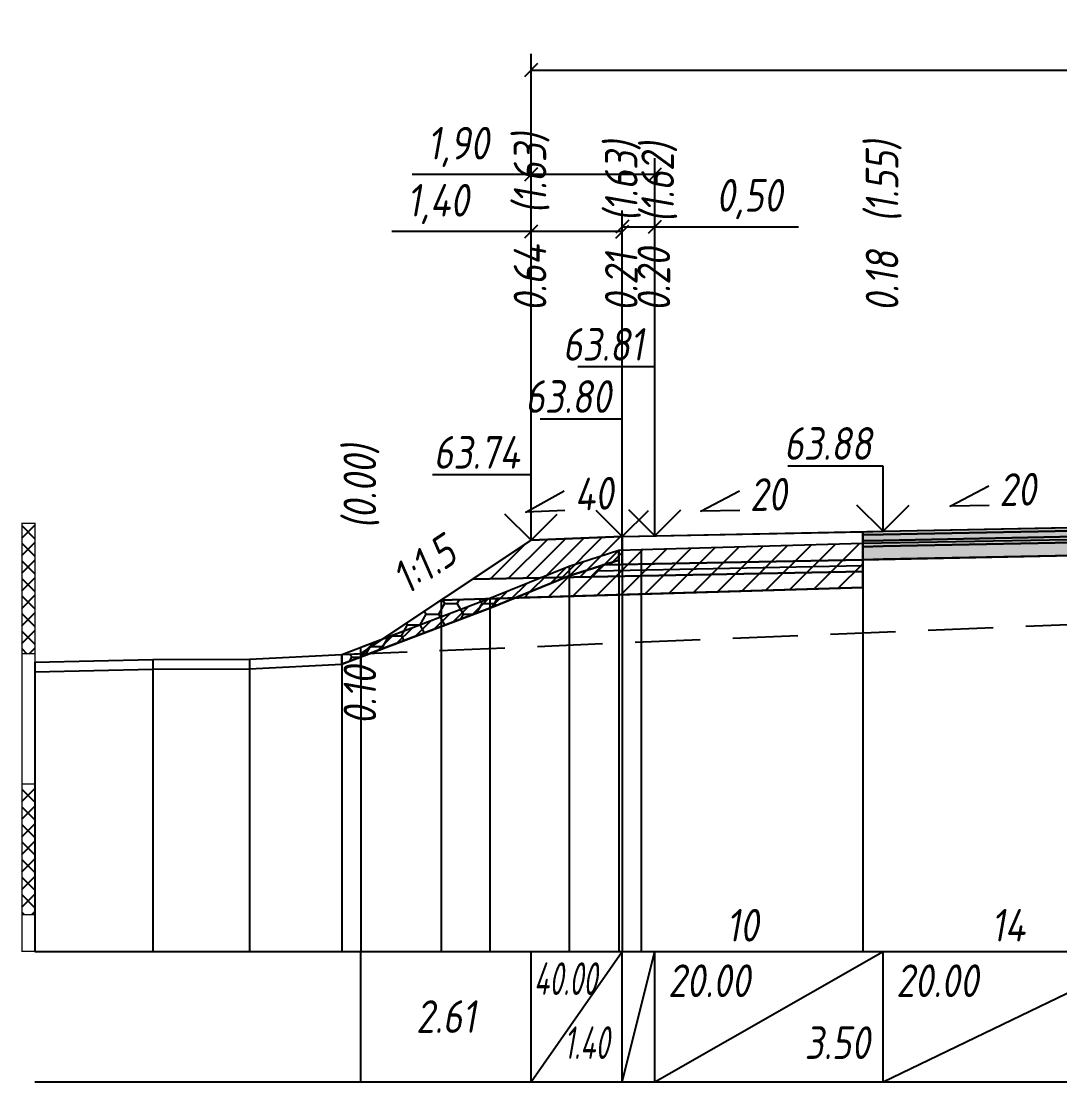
# Model space of a CAD drawing. Extents: x -717 to 1451, y -133302 to 233.
# Drawn here: x 78.9 to 158.6, y -44485 to -44403.7 of the extents above; entities that cross this region are included whole.
import ezdxf
from ezdxf.enums import TextEntityAlignment as Align

# ---------------------------------------------------------------- set-up
doc = ezdxf.new("R2010")
doc.units = 0
doc.linetypes.add('штриховая', pattern=[0.75, 0.5, -0.25])
for name, color, linetype in [('Интерполированный поперечник', 2, 'Continuous'), ('Код_514', 1, 'Continuous'), ('Контур_0', 7, 'Continuous'), ('Контур_2521', 7, 'Continuous'), ('Контур_2564', 7, 'Continuous'), ('Контур_2660', 7, 'Continuous'), ('Контур_2665', 7, 'Continuous'), ('Контур_400', 7, 'Continuous'), ('Контур_508', 7, 'Continuous'), ('Контур_512', 7, 'Continuous'), ('Контур_513', 7, 'Continuous'), ('Контур_818', 7, 'Continuous'), ('Красный поперечник', 1, 'Continuous'), ('Линейка абсолютных высот', 7, 'Continuous'), ('Объём_2501', 7, 'Continuous'), ('Объём_2564', 7, 'Continuous'), ('Объём_2650', 7, 'Continuous'), ('Объём_2660', 7, 'Continuous'), ('Объём_2661', 7, 'Continuous'), ('Объём_2663', 7, 'Continuous'), ('Объём_2665', 7, 'Continuous'), ('Объём_2666', 7, 'Continuous'), ('Объём_2753', 7, 'Continuous'), ('Откосы', 7, 'Continuous'), ('Отметки покрытия', 7, 'Continuous'), ('Рабочие отметки', 7, 'Continuous'), ('Рабочие отметки доп.', 7, 'Continuous'), ('Слои выравнивания', 7, 'Continuous'), ('Таблица', 7, 'Continuous'), ('Уклоны проезжей части', 7, 'Continuous'), ('Черный поперечник', 3, 'Continuous')]:
    doc.layers.add(name, color=color, linetype=linetype)
for name, color, linetype, true_color in [('Контур_2540', 2, 'Continuous', 0xffff00), ('Контур_2560', 2, 'Continuous', 0xffff00), ('Контур_2561', 7, 'Continuous', 0xff8040), ('Контур_2562', 3, 'Continuous', 0x00ff00), ('Контур_2563', 7, 'Continuous', 0xff8000), ('Контур_2570', 7, 'Continuous', 0x80ff00), ('Контур_2725', 7, 'Continuous', 0x323232), ('Контур_2736', 4, 'Continuous', 0x00ffff), ('Контур_2737', 4, 'Continuous', 0x00ffff), ('Контур_2738', 4, 'Continuous', 0x00ffff), ('Контур_2739', 4, 'Continuous', 0x00ffff), ('Контур_2741', 4, 'Continuous', 0x00ffff), ('Контур_2742', 4, 'Continuous', 0x00ffff), ('Контур_2743', 4, 'Continuous', 0x00ffff), ('Контур_2744', 7, 'Continuous', 0xa4ffff), ('Контур_2745', 7, 'Continuous', 0xa4ffff), ('Контур_2747', 4, 'Continuous', 0x00ffff), ('Контур_2748', 4, 'Continuous', 0x00ffff), ('Контур_2749', 4, 'Continuous', 0x00ffff), ('Контур_2750', 4, 'Continuous', 0x00ffff), ('Контур_2751', 4, 'Continuous', 0x00ffff), ('Контур_2752', 4, 'Continuous', 0x00ffff), ('Контур_2760', 7, 'Continuous', 0x323232), ('Контур_2761', 7, 'Continuous', 0x323232), ('Контур_2762', 7, 'Continuous', 0x323232), ('Контур_2763', 7, 'Continuous', 0x323232), ('Контур_402', 7, 'Continuous', 0xff6464), ('Контур_703', 4, 'Continuous', 0x00ffff), ('Контур_705', 4, 'Continuous', 0x00ffff), ('Контур_707', 4, 'Continuous', 0x00ffff), ('Контур_720', 131, 'Continuous', 0xaaffff), ('Объём_2500', 7, 'Continuous', 0xc0c0c0), ('Объём_2520', 7, 'Continuous', 0x80ffff), ('Объём_2540', 2, 'Continuous', 0xffff00), ('Объём_2560', 2, 'Continuous', 0xffff00), ('Объём_2561', 7, 'Continuous', 0xff8040), ('Объём_2562', 3, 'Continuous', 0x00ff00), ('Объём_2563', 7, 'Continuous', 0xff8000), ('Объём_2570', 7, 'Continuous', 0x80ff00), ('Объём_2600', 7, 'Continuous', 0x808000), ('Объём_2746', 2, 'Continuous', 0xffff00)]:
    doc.layers.add(name, color=color, linetype=linetype, true_color=true_color)
doc.styles.get("Standard").update_dxf_attribs({"font": 'txt', "height": 2.5})
doc.styles.add('М', font='romand.shx', dxfattribs={"width": 0.8, "oblique": 10, "height": 2.5})
doc.dimstyles.new('ISO-25', dxfattribs={"dimtxt": 2.5, "dimasz": 2.5, "dimexe": 1.25, "dimexo": 0.625, "dimtad": 1, "dimtxsty": 'Standard', "dimcen": 2.5, "dimadec": 0, "dimazin": 0, "dimtfac": 1, "dimtmove": 0, "dimatfit": 3, "dimfxl": 1, "dimarcsym": 0})
pattern_1 = [(45.0000013, (0, 0), (-0.67351924, 0.67351921), []), (135.0000003, (0, 0), (-0.673519222, -0.67351923), [])]

# ---------------------------------------------------------------- blocks, each defined once
blk = doc.blocks.new('_Oblique')
at = {"color": 0, "linetype": 'ByBlock', "lineweight": -2}
blk.add_line((-0.5, -0.5), (0.5, 0.5), dxfattribs=at)
blk = doc.blocks.new('*D1043')
at = {"color": 0, "lineweight": -2, "transparency": 16777216}
for p, q in [((118.049, -44442.911), (118.049, -44418.571)), ((125.049, -44442.631), (125.049, -44418.571)), ((118.049, -44419.821), (107.374, -44419.821)), ((125.049, -44419.821), (118.049, -44419.821))]:
    blk.add_line(p, q, dxfattribs=at)
at = {"layer": 'Defpoints', "color": 0, "transparency": 16777216}
for p in [(125.049, -44419.821), (118.049, -44443.536), (125.049, -44443.256)]:
    blk.add_point(p, dxfattribs=at)
at = {"color": 0, "lineweight": -2, "transparency": 16777216, "rotation": 180}
blk.add_blockref('_Oblique', (118.049, -44419.821), dxfattribs=at)
at = {"color": 0, "lineweight": -2, "transparency": 16777216}
blk.add_blockref('_Oblique', (125.049, -44419.821), dxfattribs=at)
at = {"color": 0, "transparency": 16777216, "insert": (110.914, -44417.708), "char_height": 2.5, "width": 8.75, "attachment_point": 5, "style": 'М'}
blk.add_mtext('1,40', dxfattribs=at)
blk = doc.blocks.new('*D1045')
at = {"color": 0, "lineweight": -2, "transparency": 16777216}
for p, q in [((125.049, -44442.631), (125.049, -44418.191)), ((127.549, -44442.581), (127.549, -44418.191)), ((125.049, -44419.441), (127.549, -44419.441)), ((127.549, -44419.441), (138.559, -44419.441))]:
    blk.add_line(p, q, dxfattribs=at)
at = {"layer": 'Defpoints', "color": 0, "transparency": 16777216}
for p in [(127.549, -44419.441), (125.049, -44443.256), (127.549, -44443.206)]:
    blk.add_point(p, dxfattribs=at)
at = {"color": 0, "lineweight": -2, "transparency": 16777216, "rotation": 180}
blk.add_blockref('_Oblique', (125.049, -44419.441), dxfattribs=at)
at = {"color": 0, "lineweight": -2, "transparency": 16777216}
blk.add_blockref('_Oblique', (127.549, -44419.441), dxfattribs=at)
at = {"color": 0, "transparency": 16777216, "insert": (134.798, -44417.328), "char_height": 2.5, "width": 9.16667, "attachment_point": 5, "style": 'М'}
blk.add_mtext('0,50', dxfattribs=at)
blk = doc.blocks.new('*D1048')
at = {"color": 0, "lineweight": -2, "transparency": 16777216}
for p, q in [((118.049, -44442.911), (118.049, -44414.191)), ((127.549, -44442.581), (127.549, -44414.191)), ((118.049, -44415.441), (108.927, -44415.441)), ((127.549, -44415.441), (118.049, -44415.441))]:
    blk.add_line(p, q, dxfattribs=at)
at = {"layer": 'Defpoints', "color": 0, "transparency": 16777216}
for p in [(127.549, -44415.441), (118.049, -44443.536), (127.549, -44443.206)]:
    blk.add_point(p, dxfattribs=at)
at = {"color": 0, "lineweight": -2, "transparency": 16777216, "rotation": 180}
blk.add_blockref('_Oblique', (118.049, -44415.441), dxfattribs=at)
at = {"color": 0, "lineweight": -2, "transparency": 16777216}
blk.add_blockref('_Oblique', (127.549, -44415.441), dxfattribs=at)
at = {"color": 0, "transparency": 16777216, "insert": (112.467, -44413.328), "char_height": 2.5, "width": 8.75, "attachment_point": 5, "style": 'М'}
blk.add_mtext('1,90', dxfattribs=at)
blk = doc.blocks.new('*D1049')
at = {"color": 0, "lineweight": -2, "transparency": 16777216}
for p, q in [((118.049, -44442.911), (118.049, -44406.191)), ((213.549, -44442.911), (213.549, -44406.191)), ((118.049, -44407.441), (213.549, -44407.441))]:
    blk.add_line(p, q, dxfattribs=at)
at = {"layer": 'Defpoints', "color": 0, "transparency": 16777216}
for p in [(213.549, -44407.441), (118.049, -44443.536), (213.549, -44443.536)]:
    blk.add_point(p, dxfattribs=at)
at = {"color": 0, "lineweight": -2, "transparency": 16777216, "rotation": 180}
blk.add_blockref('_Oblique', (118.049, -44407.441), dxfattribs=at)
at = {"color": 0, "lineweight": -2, "transparency": 16777216}
blk.add_blockref('_Oblique', (213.549, -44407.441), dxfattribs=at)
at = {"color": 0, "transparency": 16777216, "insert": (165.799, -44405.328), "char_height": 2.5, "width": 10.41667, "attachment_point": 5, "style": 'М'}
blk.add_mtext('19,10', dxfattribs=at)

msp = doc.modelspace()

# ---------------------------------------------------------------- hatches: boundary and pattern name
at = {"layer": 'Линейка абсолютных высот'}
h = msp.add_hatch(dxfattribs=at)
h.set_pattern_fill('ANSI37', scale=0.3, style=0)
h.set_pattern_definition(pattern_1)
h.paths.add_polyline_path([(80, -44452.18), (80, -44442.18), (79, -44442.18), (79, -44452.18)])
h = msp.add_hatch(dxfattribs=at)
h.set_pattern_fill('ANSI37', scale=0.3, style=0)
h.set_pattern_definition(pattern_1)
h.paths.add_polyline_path([(80, -44472.18), (80, -44462.18), (79, -44462.18), (79, -44472.18)])
at = {"layer": 'Объём_2563'}
h = msp.add_hatch(dxfattribs=at)
h.set_pattern_fill('ANSI31', color=256, scale=0.3)
h.paths.add_polyline_path([(118.049, -44443.474), (125.049, -44443.194), (125.049, -44445.344), (123.549, -44445.374), (122.63, -44446.292), (113.549, -44446.474)])
at = {"layer": 'Объём_2570'}
h = msp.add_hatch(dxfattribs=at)
h.set_pattern_fill('ANSI31', color=256, scale=0.2)
h.paths.add_polyline_path([(124.79, -44444.996), (120.97, -44446.219), (114.892, -44448.68), (105, -44452.432), (105, -44451.682), (114.892, -44447.93), (120.97, -44445.469), (124.79, -44444.246)])
at = {"layer": 'Объём_2600'}
h = msp.add_hatch(dxfattribs=at)
h.set_pattern_fill('ANSI31', color=6, scale=0.4)
h.paths.add_polyline_path([(143.489, -44447.098), (116.822, -44447.898), (120.97, -44446.219), (124.79, -44444.996), (124.79, -44444.246), (126.499, -44444.187), (143.489, -44443.712)])
h = msp.add_hatch(dxfattribs=at)
h.set_pattern_fill('HONEY', color=5, scale=0.3)
h.paths.add_polyline_path([(114.892, -44448.68), (103.547, -44452.983), (103.547, -44452.233), (105, -44452.173), (111.157, -44448.068), (116.822, -44447.898)])
at = {"layer": 'Слои выравнивания'}
for color, points in [(2, [(143.489, -44442.825), (145.049, -44442.794), (163.541, -44442.424), (165.773, -44442.379), (165.796, -44442.379), (165.796, -44442.629), (165.773, -44442.629), (163.541, -44442.674), (145.049, -44443.044), (143.489, -44443.075)]), (3, [(143.489, -44443.075), (145.049, -44443.044), (163.541, -44442.674), (165.773, -44442.629), (165.796, -44442.629), (165.796, -44443.079), (165.773, -44443.079), (163.541, -44443.124), (145.049, -44443.494), (143.489, -44443.525)]), (4, [(143.489, -44443.525), (145.049, -44443.494), (163.541, -44443.124), (165.773, -44443.079), (165.796, -44443.079), (165.796, -44443.529), (165.773, -44443.529), (163.541, -44443.574), (145.049, -44443.944), (143.489, -44443.975)]), (5, [(143.489, -44443.975), (145.049, -44443.944), (163.541, -44443.574), (165.773, -44443.529), (165.796, -44443.529), (165.796, -44444.529), (165.773, -44444.529), (163.541, -44444.574), (145.049, -44444.944), (143.489, -44444.975)])]:
    msp.add_hatch(color=color, dxfattribs=at).paths.add_polyline_path(points)

# ---------------------------------------------------------------- linework, layer by layer
at = {"layer": 'Интерполированный поперечник', "linetype": 'штриховая', "ltscale": 10, "flags": 128}
msp.add_lwpolyline([(103.547, -44452.233), (220.363, -44447.414)], dxfattribs=at)
at = {"layer": 'Код_514'}
for p, q in [((105, -44485), (105, -44475)), ((118.049, -44485), (118.049, -44475)), ((118.049, -44485), (125.049, -44475)), ((125.049, -44485), (125.049, -44475)), ((125.049, -44485), (127.549, -44475)), ((127.549, -44485), (127.549, -44475)), ((127.549, -44485), (145.049, -44475)), ((145.049, -44485), (145.049, -44475)), ((145.049, -44485), (165.799, -44475))]:
    msp.add_line(p, q, dxfattribs=at)
at = {"layer": 'Контур_0', "flags": 128}
for points in [[(118.049, -44443.474), (105, -44452.173), (105, -44452.173), (105, -44452.173), (105, -44452.173), (105, -44452.173), (105, -44452.173), (105, -44452.173), (105, -44452.173), (105, -44452.173), (105, -44452.173), (105, -44452.173), (105, -44452.173), (105, -44452.173), (105, -44452.173), (105, -44453.926)], [(118.049, -44443.474), (105, -44452.173), (105, -44452.173), (105, -44452.173), (105, -44452.173), (105, -44452.173), (105, -44452.173), (105, -44452.173), (105, -44452.173), (105, -44452.173), (105, -44452.173), (105, -44452.173), (105, -44452.173), (105, -44452.173), (105, -44452.173), (105, -44453.926), (105, -44453.926), (105, -44452.173), (105, -44452.173), (105, -44452.173), (105, -44452.173), (105, -44452.173), (105, -44452.173), (105, -44452.173), (105, -44452.173), (105, -44452.173), (105, -44452.173), (105, -44452.173), (105, -44452.173), (105, -44452.173)], [(127.549, -44445.294), (125.049, -44445.344), (125.049, -44443.194), (143.489, -44442.825), (143.489, -44444.975), (127.549, -44445.294), (127.549, -44445.294)], [(123.549, -44445.374), (143.489, -44444.975), (143.489, -44445.875), (122.63, -44446.292), (123.549, -44445.374), (123.549, -44445.374)], [(113.549, -44446.474), (122.63, -44446.292), (123.549, -44445.374), (125.049, -44445.344)]]:
    msp.add_lwpolyline(points, dxfattribs=at)
at = {"layer": 'Контур_2521', "color": 250, "flags": 128}
msp.add_lwpolyline([(123.089, -44445.833), (143.489, -44445.425)], dxfattribs=at)
at = {"layer": 'Контур_2540', "flags": 128}
msp.add_lwpolyline([(122.63, -44446.292), (143.489, -44445.875), (143.489, -44447.098), (111.157, -44448.068), (113.549, -44446.474), (122.63, -44446.292), (122.63, -44446.292)], dxfattribs=at)
at = {"layer": 'Контур_2560', "flags": 128}
msp.add_lwpolyline([(118.049, -44443.474), (118.049, -44443.474), (118.049, -44443.474), (125.049, -44443.194)], dxfattribs=at)
at = {"layer": 'Контур_2561', "flags": 128}
msp.add_lwpolyline([(125.049, -44443.194), (125.049, -44443.194), (118.049, -44443.474), (118.049, -44443.474), (125.049, -44443.194)], dxfattribs=at)
at = {"layer": 'Контур_2562', "flags": 128}
msp.add_lwpolyline([(118.049, -44443.474), (118.049, -44443.474), (118.049, -44443.474), (118.049, -44443.474), (118.049, -44443.474)], dxfattribs=at)
at = {"layer": 'Контур_2563', "flags": 128}
msp.add_lwpolyline([(118.049, -44443.474), (125.049, -44443.194), (125.049, -44445.344), (123.549, -44445.374), (122.63, -44446.292), (113.549, -44446.474), (118.049, -44443.474), (118.049, -44443.474)], dxfattribs=at)
at = {"layer": 'Контур_2564', "flags": 128}
msp.add_lwpolyline([(118.049, -44443.474), (125.049, -44443.194)], dxfattribs=at)
at = {"layer": 'Контур_2570', "flags": 128}
msp.add_lwpolyline([(80, -44453.576), (89.036, -44453.365), (96.446, -44453.35), (103.547, -44452.983), (103.547, -44452.983), (114.892, -44448.68), (120.97, -44446.219), (124.79, -44444.996), (124.79, -44444.246), (126.499, -44444.187), (143.489, -44443.712), (163.541, -44443.346)], dxfattribs=at)
at = {"layer": 'Контур_2660', "flags": 128}
msp.add_lwpolyline([(111.157, -44448.068), (143.489, -44447.098)], dxfattribs=at)
at = {"layer": 'Контур_2665', "flags": 128}
msp.add_lwpolyline([(118.049, -44443.474), (118.049, -44443.474)], dxfattribs=at)
at = {"layer": 'Контур_2725', "flags": 128}
msp.add_lwpolyline([(143.489, -44444.975), (145.049, -44444.944), (163.541, -44444.574), (165.773, -44444.529), (165.796, -44444.529), (165.818, -44444.529), (186.549, -44444.944), (186.642, -44444.946), (187.855, -44444.97), (188.682, -44444.987), (188.743, -44444.988), (188.852, -44444.99)], dxfattribs=at)
at = {"layer": 'Контур_2736', "flags": 128}
msp.add_lwpolyline([(118.049, -44443.474), (105, -44452.173)], dxfattribs=at)
at = {"layer": 'Контур_2737', "flags": 128}
msp.add_lwpolyline([(105, -44452.173), (105, -44452.173)], dxfattribs=at)
at = {"layer": 'Контур_2738', "flags": 128}
msp.add_lwpolyline([(105, -44452.173), (105, -44452.173)], dxfattribs=at)
at = {"layer": 'Контур_2739', "flags": 128}
msp.add_lwpolyline([(105, -44452.173), (105, -44452.173)], dxfattribs=at)
at = {"layer": 'Контур_2741', "flags": 128}
msp.add_lwpolyline([(105, -44452.173), (105, -44452.173)], dxfattribs=at)
at = {"layer": 'Контур_2742', "flags": 128}
msp.add_lwpolyline([(105, -44452.173), (105, -44452.173)], dxfattribs=at)
at = {"layer": 'Контур_2743', "flags": 128}
msp.add_lwpolyline([(105, -44452.173), (105, -44452.173)], dxfattribs=at)
at = {"layer": 'Контур_2744', "flags": 128}
msp.add_lwpolyline([(105, -44452.173), (105, -44452.173)], dxfattribs=at)
msp.add_lwpolyline([(105, -44452.173), (105, -44452.173)], dxfattribs=at)
msp.add_lwpolyline([(105, -44452.173), (105, -44452.173)], dxfattribs=at)
msp.add_lwpolyline([(105, -44452.173), (105, -44452.173)], dxfattribs=at)
msp.add_lwpolyline([(105, -44452.173), (105, -44452.173)], dxfattribs=at)
msp.add_lwpolyline([(105, -44452.173), (105, -44452.173)], dxfattribs=at)
at = {"layer": 'Контур_2745', "flags": 128}
msp.add_lwpolyline([(105, -44452.173), (105, -44452.173)], dxfattribs=at)
msp.add_lwpolyline([(105, -44452.173), (105, -44452.173)], dxfattribs=at)
msp.add_lwpolyline([(105, -44452.173), (105, -44452.173)], dxfattribs=at)
msp.add_lwpolyline([(105, -44452.173), (105, -44452.173)], dxfattribs=at)
msp.add_lwpolyline([(105, -44452.173), (105, -44452.173)], dxfattribs=at)
msp.add_lwpolyline([(105, -44452.173), (105, -44452.173)], dxfattribs=at)
at = {"layer": 'Контур_2747', "flags": 128}
msp.add_lwpolyline([(105, -44452.173), (105, -44452.173)], dxfattribs=at)
at = {"layer": 'Контур_2748', "flags": 128}
msp.add_lwpolyline([(105, -44452.173), (105, -44452.173)], dxfattribs=at)
at = {"layer": 'Контур_2749', "flags": 128}
msp.add_lwpolyline([(105, -44452.173), (105, -44452.173)], dxfattribs=at)
at = {"layer": 'Контур_2750', "flags": 128}
msp.add_lwpolyline([(105, -44452.173), (105, -44452.173)], dxfattribs=at)
at = {"layer": 'Контур_2751', "flags": 128}
msp.add_lwpolyline([(105, -44452.173), (105, -44452.173)], dxfattribs=at)
at = {"layer": 'Контур_2752', "flags": 128}
msp.add_lwpolyline([(105, -44452.173), (105, -44452.173)], dxfattribs=at)
at = {"layer": 'Контур_2760', "flags": 128}
msp.add_lwpolyline([(143.489, -44442.825), (145.049, -44442.794), (163.541, -44442.424), (165.773, -44442.379), (165.796, -44442.379), (165.818, -44442.379), (186.549, -44442.794), (186.642, -44442.796), (187.855, -44442.82), (188.682, -44442.837), (188.743, -44442.838), (188.852, -44442.84)], dxfattribs=at)
at = {"layer": 'Контур_2761', "flags": 128}
msp.add_lwpolyline([(143.489, -44443.075), (145.049, -44443.044), (163.541, -44442.674), (165.773, -44442.629), (165.796, -44442.629), (165.818, -44442.629), (186.549, -44443.044), (186.642, -44443.046), (187.855, -44443.07), (188.682, -44443.087), (188.743, -44443.088), (188.852, -44443.09)], dxfattribs=at)
at = {"layer": 'Контур_2762', "flags": 128}
msp.add_lwpolyline([(143.489, -44443.525), (145.049, -44443.494), (163.541, -44443.124), (165.773, -44443.079), (165.796, -44443.079), (165.818, -44443.079), (186.549, -44443.494), (186.642, -44443.496), (187.855, -44443.52), (188.682, -44443.537), (188.743, -44443.538), (188.852, -44443.54)], dxfattribs=at)
at = {"layer": 'Контур_2763', "flags": 128}
msp.add_lwpolyline([(143.489, -44443.975), (145.049, -44443.944), (163.541, -44443.574), (165.773, -44443.529), (165.796, -44443.529), (165.818, -44443.529), (186.549, -44443.944), (186.642, -44443.946), (187.855, -44443.97), (188.682, -44443.987), (188.743, -44443.988), (188.852, -44443.99)], dxfattribs=at)
at = {"layer": 'Контур_400', "flags": 128}
msp.add_lwpolyline([(125.049, -44443.194), (127.549, -44443.144), (127.549, -44443.144), (127.549, -44443.144), (127.549, -44443.144), (127.549, -44443.144), (127.549, -44443.144), (145.049, -44442.794), (165.799, -44442.379)], dxfattribs=at)
at = {"layer": 'Контур_402', "flags": 128}
msp.add_lwpolyline([(111.157, -44448.068), (143.489, -44447.098), (143.489, -44444.975), (165.773, -44444.529), (165.796, -44444.529), (165.818, -44444.529), (188.852, -44444.99), (188.852, -44447.121), (220.44, -44448.068)], dxfattribs=at)
at = {"layer": 'Контур_508', "flags": 128}
msp.add_lwpolyline([(105, -44452.173), (111.157, -44448.068), (143.489, -44447.098), (143.489, -44444.975), (165.773, -44444.529), (165.796, -44444.529), (165.818, -44444.529), (188.852, -44444.99), (188.852, -44447.121), (220.44, -44448.068), (230.838, -44455), (232.838, -44455), (246.987, -44445.567)], dxfattribs=at)
at = {"layer": 'Контур_512', "flags": 128}
msp.add_lwpolyline([(105, -44452.173), (111.157, -44448.068), (143.489, -44447.098)], dxfattribs=at)
at = {"layer": 'Контур_513', "flags": 128}
msp.add_lwpolyline([(105, -44452.173), (111.157, -44448.068), (143.489, -44447.098), (143.489, -44444.975), (165.773, -44444.529), (165.796, -44444.529), (165.818, -44444.529), (188.852, -44444.99), (188.852, -44447.121), (220.44, -44448.068), (230.838, -44455), (232.838, -44455), (246.987, -44445.567)], dxfattribs=at)
at = {"layer": 'Контур_703', "flags": 128}
for points in [[(118.049, -44443.474), (105, -44452.173)], [(105, -44452.173), (105, -44453.926)]]:
    msp.add_lwpolyline(points, dxfattribs=at)
at = {"layer": 'Контур_705', "flags": 128}
msp.add_lwpolyline([(105, -44452.173), (105, -44452.173)], dxfattribs=at)
at = {"layer": 'Контур_707', "flags": 128}
msp.add_lwpolyline([(105, -44453.926), (105, -44452.173)], dxfattribs=at)
at = {"layer": 'Контур_720', "flags": 128}
msp.add_lwpolyline([(105, -44453.926), (105, -44453.926)], dxfattribs=at)
at = {"layer": 'Контур_818', "flags": 128}
msp.add_lwpolyline([(105, -44452.432), (114.892, -44448.68), (120.97, -44446.219), (124.79, -44444.996), (124.79, -44444.246), (126.499, -44444.187), (143.489, -44443.712), (163.541, -44443.346), (165.773, -44443.326), (165.818, -44443.304), (186.642, -44443.505), (188.682, -44443.53), (188.852, -44443.551), (190.055, -44443.517), (209.53, -44444.483), (209.816, -44444.55), (209.816, -44445.3), (213.409, -44446.245), (220.363, -44448.164), (220.363, -44448.164), (238.361, -44447.26), (246.987, -44446.317)], dxfattribs=at)
at = {"layer": 'Красный поперечник'}
for p, q in [((127.549, -44443.144), (145.049, -44442.794)), ((145.049, -44442.794), (165.799, -44442.379)), ((105, -44452.173), (118.049, -44443.474)), ((118.049, -44443.474), (125.049, -44443.194)), ((125.049, -44443.194), (127.549, -44443.144)), ((143.489, -44447.098), (143.489, -44475)), ((111.157, -44448.068), (111.157, -44475)), ((105, -44452.173), (105, -44475))]:
    msp.add_line(p, q, dxfattribs=at)
at = {"layer": 'Линейка абсолютных высот', "color": 7, "const_width": 0.1, "flags": 128}
for points in [[(80, -44452.18), (80, -44442.18), (79, -44442.18), (79, -44452.18), (80, -44452.18)], [(80, -44462.18), (80, -44452.18), (79, -44452.18), (79, -44462.18), (80, -44462.18)], [(80, -44472.18), (80, -44462.18), (79, -44462.18), (79, -44472.18), (80, -44472.18)], [(80, -44475), (80, -44472.18), (79, -44472.18), (79, -44475), (80, -44475)]]:
    msp.add_lwpolyline(points, dxfattribs=at)
at = {"layer": 'Объём_2500', "flags": 128}
msp.add_lwpolyline([(127.549, -44445.294), (125.049, -44445.344), (125.049, -44443.194), (143.489, -44442.825), (143.489, -44444.975), (127.549, -44445.294), (127.549, -44445.294)], dxfattribs=at)
at = {"layer": 'Объём_2501', "flags": 128}
msp.add_lwpolyline([(125.049, -44443.194), (127.549, -44443.144), (127.549, -44443.144), (127.549, -44443.144), (127.549, -44443.144), (127.549, -44443.144), (127.549, -44443.144), (145.049, -44442.794), (165.799, -44442.379)], dxfattribs=at)
at = {"layer": 'Объём_2520', "color": 250, "flags": 128}
msp.add_lwpolyline([(123.549, -44445.374), (143.489, -44444.975), (143.489, -44445.875), (122.63, -44446.292), (123.549, -44445.374), (123.549, -44445.374)], dxfattribs=at)
at = {"layer": 'Объём_2540', "flags": 128}
msp.add_lwpolyline([(122.63, -44446.292), (143.489, -44445.875), (143.489, -44447.098), (111.157, -44448.068), (113.549, -44446.474), (122.63, -44446.292), (122.63, -44446.292)], dxfattribs=at)
at = {"layer": 'Объём_2560', "flags": 128}
msp.add_lwpolyline([(118.049, -44443.474), (118.049, -44443.474), (118.049, -44443.474), (125.049, -44443.194)], dxfattribs=at)
at = {"layer": 'Объём_2561', "flags": 128}
msp.add_lwpolyline([(125.049, -44443.194), (125.049, -44443.194), (118.049, -44443.474), (118.049, -44443.474), (125.049, -44443.194)], dxfattribs=at)
at = {"layer": 'Объём_2562', "flags": 128}
msp.add_lwpolyline([(118.049, -44443.474), (118.049, -44443.474), (118.049, -44443.474), (118.049, -44443.474), (118.049, -44443.474)], dxfattribs=at)
at = {"layer": 'Объём_2563', "color": 250, "flags": 128}
msp.add_lwpolyline([(118.049, -44443.474), (125.049, -44443.194), (125.049, -44445.344), (123.549, -44445.374), (122.63, -44446.292), (113.549, -44446.474), (118.049, -44443.474), (118.049, -44443.474)], dxfattribs=at)
at = {"layer": 'Объём_2564', "flags": 128}
msp.add_lwpolyline([(118.049, -44443.474), (125.049, -44443.194)], dxfattribs=at)
at = {"layer": 'Объём_2570', "flags": 128}
msp.add_lwpolyline([(124.79, -44444.996), (120.97, -44446.219), (114.892, -44448.68), (105, -44452.432), (105, -44451.682), (114.892, -44447.93), (120.97, -44445.469), (124.79, -44444.246), (124.79, -44444.996), (124.79, -44444.996)], dxfattribs=at)
at = {"layer": 'Объём_2600', "color": 5, "flags": 128}
msp.add_lwpolyline([(114.892, -44448.68), (103.547, -44452.983), (103.547, -44452.233), (105, -44452.173), (111.157, -44448.068), (116.822, -44447.898), (114.892, -44448.68), (114.892, -44448.68)], dxfattribs=at)
at = {"layer": 'Объём_2650', "color": 6, "flags": 128}
msp.add_lwpolyline([(143.489, -44447.098), (116.822, -44447.898), (120.97, -44446.219), (124.79, -44444.996), (124.79, -44444.246), (126.499, -44444.187), (143.489, -44443.712), (143.489, -44447.098), (143.489, -44447.098)], dxfattribs=at)
at = {"layer": 'Объём_2660', "flags": 128}
msp.add_lwpolyline([(111.157, -44448.068), (143.489, -44447.098)], dxfattribs=at)
at = {"layer": 'Объём_2661', "flags": 128}
msp.add_lwpolyline([(118.049, -44443.474), (105, -44452.173)], dxfattribs=at)
at = {"layer": 'Объём_2663', "flags": 128}
msp.add_lwpolyline([(105, -44452.173), (105, -44453.926), (105, -44452.173)], dxfattribs=at)
at = {"layer": 'Объём_2665', "flags": 128}
msp.add_lwpolyline([(118.049, -44443.474), (118.049, -44443.474)], dxfattribs=at)
at = {"layer": 'Объём_2666', "flags": 128}
msp.add_lwpolyline([(118.049, -44443.474), (105, -44452.173)], dxfattribs=at)
at = {"layer": 'Объём_2746', "flags": 128}
msp.add_lwpolyline([(120.97, -44446.219), (124.79, -44444.996), (124.79, -44444.246), (126.499, -44444.187), (143.489, -44443.712), (143.489, -44447.098), (116.822, -44447.898), (120.97, -44446.219), (120.97, -44446.219)], dxfattribs=at)
at = {"layer": 'Объём_2753', "flags": 128}
msp.add_lwpolyline([(143.489, -44442.825), (143.489, -44442.825)], dxfattribs=at)
at = {"layer": 'Откосы', "color": 1, "flags": 128}
for points in [[(153.198, -44440.82), (150.198, -44440.88), (153.168, -44439.32)], [(120.65, -44441.201), (117.652, -44441.32), (120.59, -44439.702)], [(134.073, -44441.202), (131.073, -44441.262), (134.043, -44439.702)]]:
    msp.add_lwpolyline(points, dxfattribs=at)
at = {"layer": 'Отметки покрытия', "color": 1}
for p, q in [((127.549, -44430.194), (121.649, -44430.194)), ((127.549, -44443.144), (127.549, -44430.194)), ((125.049, -44434.194), (118.749, -44434.194)), ((125.049, -44443.194), (125.049, -44434.194)), ((145.049, -44437.794), (137.749, -44437.794)), ((145.049, -44442.794), (145.049, -44437.794)), ((118.049, -44438.474), (110.499, -44438.474)), ((118.049, -44443.474), (118.049, -44438.474)), ((127.549, -44443.144), (125.549, -44441.144)), ((127.549, -44443.144), (129.549, -44441.144)), ((145.049, -44442.794), (143.049, -44440.794)), ((145.049, -44442.794), (147.049, -44440.794)), ((118.049, -44443.474), (116.049, -44441.474)), ((118.049, -44443.474), (120.049, -44441.474)), ((125.049, -44443.194), (123.049, -44441.194)), ((125.049, -44443.194), (127.049, -44441.194))]:
    msp.add_line(p, q, dxfattribs=at)
at = {"layer": 'Слои выравнивания'}
for p, q in [((125.049, -44443.194), (125.049, -44475)), ((143.489, -44442.825), (143.489, -44475))]:
    msp.add_line(p, q, dxfattribs=at)
at = {"layer": 'Слои выравнивания', "color": 2, "flags": 128}
msp.add_lwpolyline([(143.489, -44442.825), (145.049, -44442.794), (163.541, -44442.424), (165.773, -44442.379), (165.796, -44442.379), (165.796, -44442.629), (165.773, -44442.629), (163.541, -44442.674), (145.049, -44443.044), (143.489, -44443.075)], close=True, dxfattribs=at)
at = {"layer": 'Слои выравнивания', "color": 3, "flags": 128}
msp.add_lwpolyline([(143.489, -44443.075), (145.049, -44443.044), (163.541, -44442.674), (165.773, -44442.629), (165.796, -44442.629), (165.796, -44443.079), (165.773, -44443.079), (163.541, -44443.124), (145.049, -44443.494), (143.489, -44443.525)], close=True, dxfattribs=at)
at = {"layer": 'Слои выравнивания', "color": 4, "flags": 128}
msp.add_lwpolyline([(143.489, -44443.525), (145.049, -44443.494), (163.541, -44443.124), (165.773, -44443.079), (165.796, -44443.079), (165.796, -44443.529), (165.773, -44443.529), (163.541, -44443.574), (145.049, -44443.944), (143.489, -44443.975)], close=True, dxfattribs=at)
at = {"layer": 'Слои выравнивания', "color": 5, "flags": 128}
msp.add_lwpolyline([(143.489, -44443.975), (145.049, -44443.944), (163.541, -44443.574), (165.773, -44443.529), (165.796, -44443.529), (165.796, -44444.529), (165.773, -44444.529), (163.541, -44444.574), (145.049, -44444.944), (143.489, -44444.975)], close=True, dxfattribs=at)
at = {"layer": 'Таблица'}
for p, q in [((80, -44475), (271.987, -44475)), ((80, -44485), (271.987, -44485))]:
    msp.add_line(p, q, dxfattribs=at)
at = {"layer": 'Черный поперечник', "color": 7}
for p, q in [((124.79, -44444.246), (124.79, -44475)), ((126.499, -44444.187), (126.499, -44475)), ((143.489, -44443.712), (143.489, -44475)), ((120.97, -44445.469), (120.97, -44475)), ((114.892, -44447.93), (114.892, -44475)), ((103.547, -44452.233), (103.547, -44475)), ((80, -44452.826), (80, -44475)), ((89.036, -44452.615), (89.036, -44475)), ((96.446, -44452.6), (96.446, -44475))]:
    msp.add_line(p, q, dxfattribs=at)
at = {"layer": 'Черный поперечник', "flags": 128}
msp.add_lwpolyline([(80, -44452.826), (89.036, -44452.615), (96.446, -44452.6), (103.547, -44452.233), (114.892, -44447.93), (120.97, -44445.469), (124.79, -44444.246), (126.499, -44444.187), (143.489, -44443.712), (163.541, -44443.346), (165.773, -44443.326), (165.818, -44443.304), (186.642, -44443.505), (188.682, -44443.53), (188.852, -44443.551), (190.055, -44443.517), (209.53, -44444.483), (209.816, -44444.55), (213.409, -44445.495), (220.363, -44447.414), (238.361, -44446.51), (249.959, -44445.242), (267.8, -44444.129), (271.987, -44443.823)], dxfattribs=at)

# ---------------------------------------------------------------- texts
at = {"layer": 'Код_514', "style": 'М', "oblique": 10}
for s, width, p in [('40.00', 0.6, (118.264, -44475.843)), ('20.00', 0.8, (128.549, -44476)), ('20.00', 0.8, (146.049, -44476))]:
    msp.add_text(s, height=2.5, dxfattribs=dict(at, width=width)).set_placement(p, align=Align.TOP_LEFT)
at = {"layer": 'Код_514', "style": 'М', "oblique": 10, "width": 0.8}
msp.add_text('2.61', height=2.5, dxfattribs=at).set_placement((111.524, -44480), align=Align.MIDDLE_CENTER)
at = {"layer": 'Код_514', "style": 'М', "oblique": 10}
for s, width, p in [('1.40', 0.6, (124.049, -44484)), ('3.50', 0.8, (144.049, -44484))]:
    msp.add_text(s, height=2.5, dxfattribs=dict(at, width=width)).set_placement(p, align=Align.BOTTOM_RIGHT)
at = {"layer": 'Отметки покрытия', "color": 1, "style": 'М', "oblique": 10, "width": 0.8}
for s, p in [('63.81', (126.69, -44430.463)), ('63.80', (124.19, -44434.463)), ('63.88', (144.19, -44438.063)), ('63.74', (117.19, -44438.743))]:
    msp.add_text(s, height=2.5, dxfattribs=at).set_placement(p, align=Align.BOTTOM_RIGHT)
at = {"layer": 'Рабочие отметки', "color": 1, "style": 'М', "oblique": 10, "width": 0.8}
for s, p in [('0.64', (117.971, -44425.944)), ('0.21', (124.971, -44425.944)), ('0.20', (127.471, -44425.944)), ('0.18', (144.971, -44425.944))]:
    msp.add_text(s, height=2.5, rotation=90, dxfattribs=at).set_placement(p, align=Align.MIDDLE_LEFT)
msp.add_text('0.10', height=2.5, rotation=90, dxfattribs=at).set_placement((104.922, -44453.104), align=Align.MIDDLE_RIGHT)
at = {"layer": 'Рабочие отметки доп.', "color": 1, "style": 'М', "oblique": 10, "width": 0.8}
for s, p in [('(1.63)', (117.971, -44418.444)), ('(1.63)', (124.971, -44419.044)), ('(1.55)', (144.971, -44419.094)), ('(1.62)', (127.762, -44419.129)), ('(0.00)', (104.922, -44442.604))]:
    msp.add_text(s, height=2.5, rotation=90, dxfattribs=at).set_placement(p, align=Align.MIDDLE_LEFT)
at = {"layer": 'Слои выравнивания', "style": 'М', "oblique": 10, "width": 0.8}
for s, p in [('10', (134.269, -44475)), ('14', (154.642, -44475))]:
    msp.add_text(s, height=2.5, dxfattribs=at).set_placement(p, align=Align.BOTTOM_CENTER)
at = {"layer": 'Уклоны проезжей части', "color": 1, "style": 'М', "oblique": 10, "width": 0.8}
for s, rotation, p in [('40', 2.29061, (122.954, -44441.917)), ('20', 1.14576, (136.279, -44441.969)), ('20', 1.14576, (155.404, -44441.587)), ('1:1.5', 33.69007, (110.97, -44446.991))]:
    msp.add_text(s, height=2.5, rotation=rotation, dxfattribs=at).set_placement(p, align=Align.BOTTOM_CENTER)

# ---------------------------------------------------------------- dimensions: what is measured, and where the dimension line sits
at = {"color": 5}
dim = msp.add_linear_dim(base=(213.549, -44407.441), p1=(118.049, -44443.536), p2=(213.549, -44443.536), angle=180, dimstyle='ISO-25', override={"dimasz": 1, "dimlfac": 0.2, "dimzin": 0, "dimtxsty": 'М', "dimblk1": 'Oblique', "dimblk2": 'Oblique', "dimsah": 1}, dxfattribs=at)
dim.commit()
dim.dimension.update_dxf_attribs({"geometry": '*D1049', "text_midpoint": (165.799, -44405.328)})
for base, p1, p2, picture, middle in [((127.549, -44415.441), (118.049, -44443.536), (127.549, -44443.206), '*D1048', (112.467, -44415.441)), ((127.549, -44419.441), (125.049, -44443.256), (127.549, -44443.206), '*D1045', (134.798, -44419.441)), ((125.049, -44419.821), (118.049, -44443.536), (125.049, -44443.256), '*D1043', (110.914, -44419.821))]:
    dim = msp.add_linear_dim(base=base, p1=p1, p2=p2, angle=180, dimstyle='ISO-25', override={"dimasz": 1, "dimlfac": 0.2, "dimzin": 0, "dimtxsty": 'М', "dimblk1": 'Oblique', "dimblk2": 'Oblique', "dimsah": 1}, dxfattribs=at)
    dim.commit()
    dim.dimension.update_dxf_attribs({"geometry": picture, "text_midpoint": middle, "dimtype": 160})

doc.saveas('drawing.dxf')
